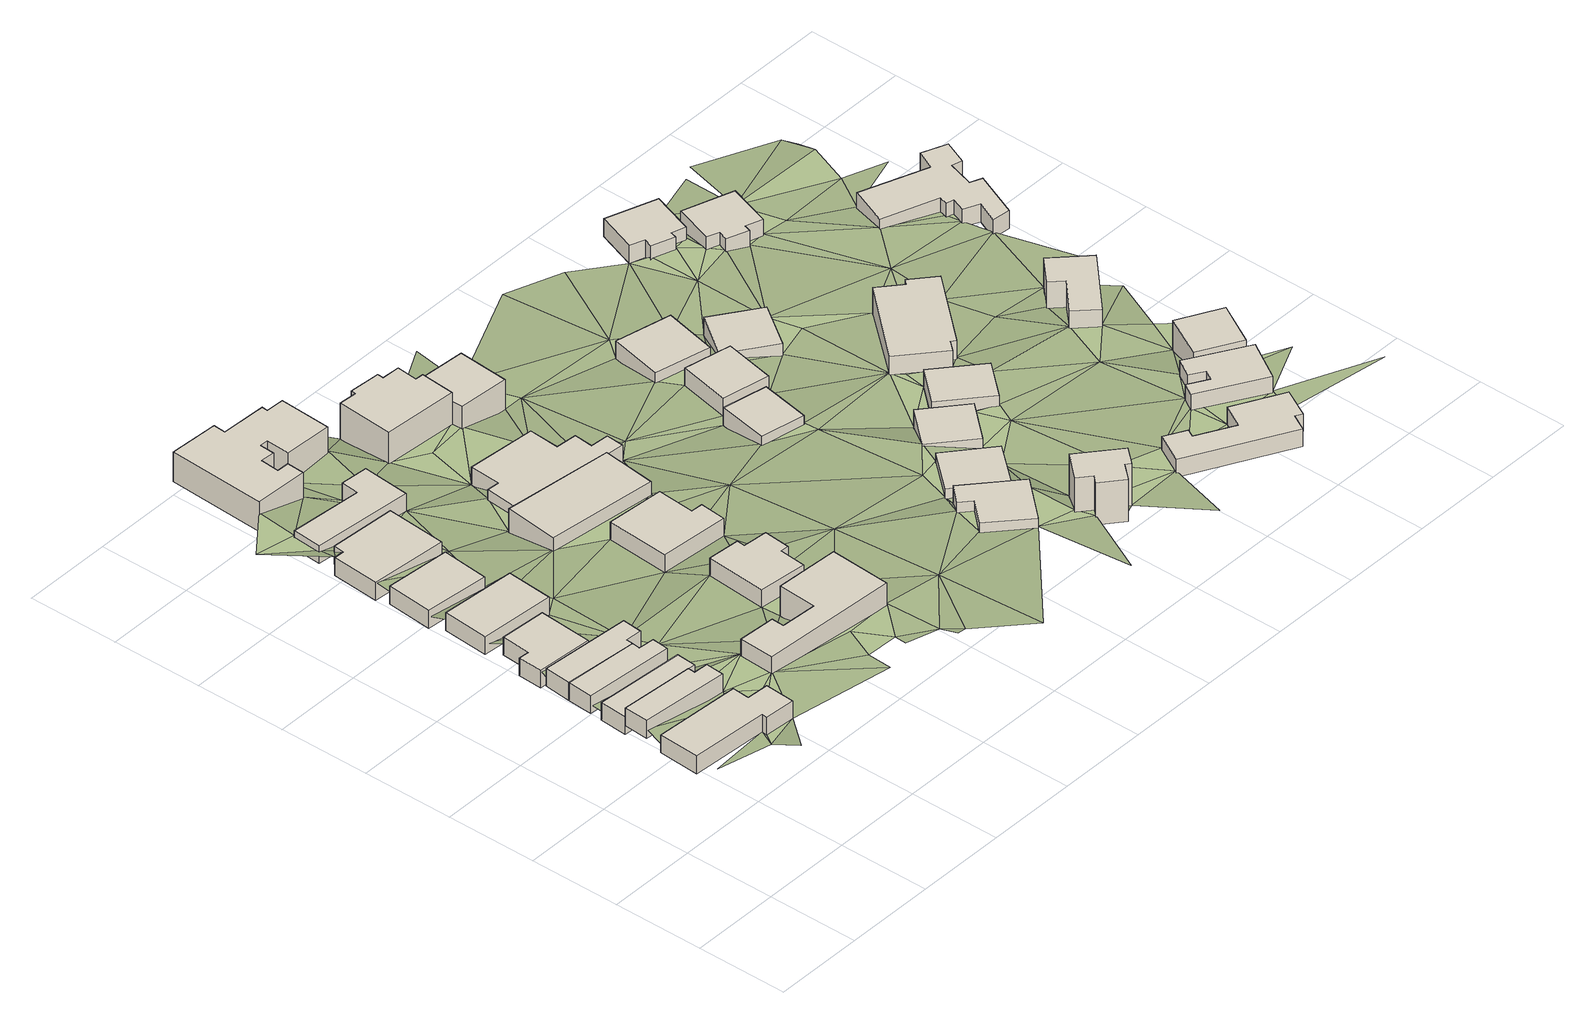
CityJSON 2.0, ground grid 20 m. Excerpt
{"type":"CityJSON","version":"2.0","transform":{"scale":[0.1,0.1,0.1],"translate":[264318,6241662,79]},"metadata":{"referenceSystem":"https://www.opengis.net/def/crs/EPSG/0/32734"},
"CityObjects":{
"building1":{"type":"Building","attributes":{"address":"21 Garrick Road University Estate Cape Town","building":"house","building:levels":1,"building_height":4.1,"plus_code":"4FRW3F62+C37","ground_height":98.13,"roof_height":102.23},"geometry":[{"type":"Solid","lod":"1","boundaries":[[[[0,1,2,3]],[[1,4,5,2]],[[4,6,7,5]],[[6,8,9,7]],[[8,10,11,9]],[[10,12,13,11]],[[12,14,15,13]],[[14,0,3,15]],[[3,2,5,7,9,11,13,15]],[[14,12,10,8,6,4,1,0]]]]}]},
"building2":{"type":"Building","attributes":{"address":"19 Garrick Road University Estate Cape Town","building":"house","building:levels":1,"building_height":4.1,"plus_code":"4FRW3F62+F37","ground_height":98.13,"roof_height":102.23},"geometry":[{"type":"Solid","lod":"1","boundaries":[[[[16,17,18,19]],[[17,20,21,18]],[[20,22,23,21]],[[22,24,25,23]],[[24,26,27,25]],[[26,16,19,27]],[[19,18,21,23,25,27]],[[26,24,22,20,17,16]]]]}]},
"building3":{"type":"Building","attributes":{"address":"17 Garrick Road University Estate Cape Town","building":"house","building:levels":1,"building_height":4.1,"plus_code":"4FRW3F62+F3M","ground_height":96.04,"roof_height":100.14},"geometry":[{"type":"Solid","lod":"1","boundaries":[[[[28,29,30,31]],[[29,32,33,30]],[[32,34,35,33]],[[34,36,37,35]],[[36,38,39,37]],[[38,28,31,39]],[[31,30,33,35,37,39]],[[38,36,34,32,29,28]]]]}]},
"building4":{"type":"Building","attributes":{"address":"15 Garrick Road University Estate Cape Town","building":"house","building:levels":1,"building_height":4.1,"plus_code":"4FRW3F62+G38","ground_height":96.04,"roof_height":100.14},"geometry":[{"type":"Solid","lod":"1","boundaries":[[[[40,41,42,43]],[[41,44,45,42]],[[44,46,47,45]],[[46,48,49,47]],[[48,50,51,49]],[[50,40,43,51]],[[43,42,45,47,49,51]],[[50,48,46,44,41,40]]]]}]},
"building5":{"type":"Building","attributes":{"address":"13 Garrick Road University Estate Cape Town","building":"house","building:levels":1,"building_height":4.1,"plus_code":"4FRW3F62+G3P","ground_height":96.04,"roof_height":100.14},"geometry":[{"type":"Solid","lod":"1","boundaries":[[[[41,40,43,42]],[[40,52,53,43]],[[52,54,55,53]],[[54,56,57,55]],[[56,58,59,57]],[[58,41,42,59]],[[42,43,53,55,57,59]],[[58,56,54,52,40,41]]]]}]},
"building6":{"type":"Building","attributes":{"address":"11 Garrick Road University Estate Cape Town","building":"house","building:levels":1,"building_height":4.1,"plus_code":"4FRW3F62+H3G","ground_height":93.97,"roof_height":98.07},"geometry":[{"type":"Solid","lod":"1","boundaries":[[[[60,61,62,63]],[[61,64,65,62]],[[64,66,67,65]],[[66,68,69,67]],[[68,70,71,69]],[[70,60,63,71]],[[63,62,65,67,69,71]],[[70,68,66,64,61,60]]]]}]},
"building7":{"type":"Building","attributes":{"address":"9 Garrick Road University Estate Cape Town","building":"house","building:levels":1,"building_height":4.1,"plus_code":"4FRW3F62+J3G","ground_height":93.97,"roof_height":98.07},"geometry":[{"type":"Solid","lod":"1","boundaries":[[[[72,73,74,75]],[[73,76,77,74]],[[76,78,79,77]],[[78,72,75,79]],[[75,74,77,79]],[[78,76,73,72]]]]}]},
"building8":{"type":"Building","attributes":{"address":"7 Garrick Road University Estate Cape Town","building":"house","building:levels":1,"building_height":4.1,"plus_code":"4FRW3F62+M3G","ground_height":92.18,"roof_height":96.28},"geometry":[{"type":"Solid","lod":"1","boundaries":[[[[80,81,82,83]],[[81,84,85,82]],[[84,86,87,85]],[[86,80,83,87]],[[83,82,85,87]],[[86,84,81,80]]]]}]},
"building9":{"type":"Building","attributes":{"address":"5 Garrick Road University Estate Cape Town","building":"house","building:levels":1,"building_height":4.1,"plus_code":"4FRW3F62+P4C","ground_height":90.71,"roof_height":94.81},"geometry":[{"type":"Solid","lod":"1","boundaries":[[[[88,89,90,91]],[[89,92,93,90]],[[92,94,95,93]],[[94,96,97,95]],[[96,98,99,97]],[[98,88,91,99]],[[91,90,93,95,97,99]],[[98,96,94,92,89,88]]]]}]},
"building10":{"type":"Building","attributes":{"address":"110 Upper Roodebloem Road University Estate Cape Town","building":"house","building:levels":2,"building_height":6.9,"plus_code":"4FRW3F62+F72","ground_height":94.66,"roof_height":101.56},"geometry":[{"type":"Solid","lod":"1","boundaries":[[[[100,101,102,103]],[[101,104,105,102]],[[104,106,107,105]],[[106,108,109,107]],[[108,110,111,109]],[[110,112,113,111]],[[112,114,115,113]],[[114,100,103,115]],[[103,102,105,107,109,111,113,115]],[[114,112,110,108,106,104,101,100]]]]}]},
"building11":{"type":"Building","attributes":{"address":"3 Garrick Road University Estate Cape Town","building":"house","building:levels":1,"building_height":4.1,"plus_code":"4FRW3F62+Q4F","ground_height":90.71,"roof_height":94.81},"geometry":[{"type":"Solid","lod":"1","boundaries":[[[[116,117,118,119]],[[117,120,121,118]],[[120,122,123,121]],[[122,124,125,123]],[[124,126,127,125]],[[126,116,119,127]],[[119,118,121,123,125,127]],[[126,124,122,120,117,116]]]]}]},
"building12":{"type":"Building","attributes":{"address":"1 Garrick Road University Estate Cape Town","building":"house","building:levels":2,"building_height":6.9,"plus_code":"4FRW3F62+V42","ground_height":89.4,"roof_height":96.3},"geometry":[{"type":"Solid","lod":"1","boundaries":[[[[128,129,130,131]],[[129,132,133,130]],[[132,134,135,133]],[[134,136,137,135]],[[136,138,139,137]],[[138,140,141,139]],[[140,142,143,141]],[[142,144,145,143]],[[144,146,147,145]],[[146,148,149,147]],[[148,150,151,149]],[[150,152,153,151]],[[152,154,155,153]],[[154,156,157,155]],[[156,158,159,157]],[[158,128,131,159]],[[131,130,133,135,137,139,141,143,145,147,149,151,153,155,157,159]],[[158,156,154,152,150,148,146,144,142,140,138,136,134,132,129,128]]]]}]},
"building13":{"type":"Building","attributes":{"address":"108 Upper Roodebloem Road University Estate Cape Town","building":"house","building:levels":1,"building_height":4.1,"plus_code":"4FRW3F62+G7C","ground_height":94.66,"roof_height":98.76},"geometry":[{"type":"Solid","lod":"1","boundaries":[[[[160,161,162,163]],[[161,164,165,162]],[[164,166,167,165]],[[166,168,169,167]],[[168,170,171,169]],[[170,172,173,171]],[[172,174,175,173]],[[174,160,163,175]],[[163,162,165,167,169,171,173,175]],[[174,172,170,168,166,164,161,160]]]]}]},
"building14":{"type":"Building","attributes":{"address":"104 Upper Roodebloem Road University Estate Cape Town","building":"house","building:levels":1,"building_height":4.1,"plus_code":"4FRW3F62+J72","ground_height":92.16,"roof_height":96.26},"geometry":[{"type":"Solid","lod":"1","boundaries":[[[[176,177,178,179]],[[177,180,181,178]],[[180,182,183,181]],[[182,184,185,183]],[[184,186,187,185]],[[186,176,179,187]],[[179,178,181,183,185,187]],[[186,184,182,180,177,176]]]]}]},
"building15":{"type":"Building","attributes":{"address":"102A Upper Roodebloem Road University Estate Cape Town","building":"house","building:levels":2,"building_height":6.9,"plus_code":"4FRW3F62+M69","ground_height":87.97,"roof_height":94.87},"geometry":[{"type":"Solid","lod":"1","boundaries":[[[[188,189,190,191]],[[189,192,193,190]],[[192,194,195,193]],[[194,188,191,195]],[[191,190,193,195]],[[194,192,189,188]]]]}]},
"building16":{"type":"Building","attributes":{"address":"102 Upper Roodebloem Road University Estate Cape Town","building":"house","building:levels":1,"building_height":4.1,"plus_code":"4FRW3F62+P73","ground_height":87.55,"roof_height":91.65},"geometry":[{"type":"Solid","lod":"1","boundaries":[[[[196,197,198,199]],[[197,200,201,198]],[[200,202,203,201]],[[202,204,205,203]],[[204,206,207,205]],[[206,208,209,207]],[[208,210,211,209]],[[210,212,213,211]],[[212,214,215,213]],[[214,216,217,215]],[[216,218,219,217]],[[218,196,199,219]],[[199,198,201,203,205,207,209,211,213,215,217,219]],[[218,216,214,212,210,208,206,204,202,200,197,196]]]]}]},
"building17":{"type":"Building","attributes":{"address":"20 Rhodes Avenue University Estate Cape Town","building":"house","building:levels":2.5,"building_height":8.3,"plus_code":"4FRW3F62+R76","ground_height":86.13,"roof_height":94.43},"geometry":[{"type":"Solid","lod":"1","boundaries":[[[[220,221,222,223]],[[221,224,225,222]],[[224,226,227,225]],[[226,228,229,227]],[[228,230,231,229]],[[230,232,233,231]],[[232,234,235,233]],[[234,236,237,235]],[[236,238,239,237]],[[238,220,223,239]],[[223,222,225,227,229,231,233,235,237,239]],[[238,236,234,232,230,228,226,224,221,220]]]]}]},
"building18":{"type":"Building","attributes":{"address":"100 Upper Roodebloem Road University Estate Cape Town","building":"house","building:levels":2,"building_height":6.9,"plus_code":"4FRW3F62+R87","ground_height":85.37,"roof_height":92.27},"geometry":[{"type":"Solid","lod":"1","boundaries":[[[[240,241,242,243]],[[241,244,245,242]],[[244,246,247,245]],[[246,248,249,247]],[[248,250,251,249]],[[250,240,243,251]],[[243,242,245,247,249,251]],[[250,248,246,244,241,240]]]]}]},
"building19":{"type":"Building","attributes":{"address":"17 Beatty Road University Estate Cape Town","building":"house","building:levels":1,"building_height":4.1,"plus_code":"4FRW3F62+FF2","ground_height":90.59,"roof_height":94.69},"geometry":[{"type":"Solid","lod":"1","boundaries":[[[[252,253,254,255]],[[253,256,257,254]],[[256,258,259,257]],[[258,260,261,259]],[[260,262,263,261]],[[262,252,255,263]],[[255,254,257,259,261,263]],[[262,260,258,256,253,252]]]]}]},
"building20":{"type":"Building","attributes":{"address":"15 Beatty Road University Estate Cape Town","building":"house","building:levels":1,"building_height":4.1,"plus_code":"4FRW3F62+FFP","ground_height":88.48,"roof_height":92.58},"geometry":[{"type":"Solid","lod":"1","boundaries":[[[[264,265,266,267]],[[265,268,269,266]],[[268,270,271,269]],[[270,264,267,271]],[[267,266,269,271]],[[270,268,265,264]]]]}]},
"building21":{"type":"Building","attributes":{"address":"3 Cloete Road University Estate Cape Town","building":"house","building:levels":3,"building_height":9.7,"plus_code":"4FRW3F62+CG3","ground_height":90.59,"roof_height":100.29},"geometry":[{"type":"Solid","lod":"1","boundaries":[[[[272,273,274,275]],[[273,276,277,274]],[[276,278,279,277]],[[278,280,281,279]],[[280,282,283,281]],[[282,284,285,283]],[[284,286,287,285]],[[286,272,275,287]],[[275,274,277,279,281,283,285,287]],[[286,284,282,280,278,276,273,272]]]]}]},
"building22":{"type":"Building","attributes":{"address":"137 Upper Roodebloem Road University Estate Cape Town","building":"house","building:levels":1,"building_height":4.1,"plus_code":"4FRW3F62+JCQ","ground_height":86.11,"roof_height":90.21},"geometry":[{"type":"Solid","lod":"1","boundaries":[[[[288,289,290,291]],[[289,292,293,290]],[[292,294,295,293]],[[294,288,291,295]],[[291,290,293,295]],[[294,292,289,288]]]]}]},
"building23":{"type":"Building","attributes":{"address":"135 Upper Roodebloem Road University Estate Cape Town","building":"house","building:levels":1,"building_height":4.1,"plus_code":"4FRW3F62+MFM","ground_height":86.11,"roof_height":90.21},"geometry":[{"type":"Solid","lod":"1","boundaries":[[[[296,297,298,299]],[[297,300,301,298]],[[300,302,303,301]],[[302,296,299,303]],[[299,298,301,303]],[[302,300,297,296]]]]}]},
"building24":{"type":"Building","attributes":{"address":"13 Beatty Road University Estate Cape Town","building":"house","building:levels":1,"building_height":4.1,"plus_code":"4FRW3F62+GGM","ground_height":86.41,"roof_height":90.51},"geometry":[{"type":"Solid","lod":"1","boundaries":[[[[304,305,306,307]],[[305,308,309,306]],[[308,310,311,309]],[[310,304,307,311]],[[307,306,309,311]],[[310,308,305,304]]]]}]},
"building25":{"type":"Building","attributes":{"address":"133 Upper Roodebloem Road University Estate Cape Town","building":"house","building:levels":1,"building_height":4.1,"plus_code":"4FRW3F62+PFV","ground_height":83.91,"roof_height":88.01},"geometry":[{"type":"Solid","lod":"1","boundaries":[[[[312,313,314,315]],[[313,316,317,314]],[[316,318,319,317]],[[318,312,315,319]],[[315,314,317,319]],[[318,316,313,312]]]]}]},
"building26":{"type":"Building","attributes":{"address":"11 Beatty Road University Estate Cape Town","building":"house","building:levels":1,"building_height":4.1,"plus_code":"4FRW3F62+HH3","ground_height":86.41,"roof_height":90.51},"geometry":[{"type":"Solid","lod":"1","boundaries":[[[[320,321,322,323]],[[321,324,325,322]],[[324,326,327,325]],[[326,320,323,327]],[[323,322,325,327]],[[326,324,321,320]]]]}]},
"building27":{"type":"Building","attributes":{"address":"26 Beatty Road University Estate Cape Town","building":"house","building:levels":1,"building_height":4.1,"plus_code":"4FRW3F62+PG8","ground_height":82.78,"roof_height":86.88},"geometry":[{"type":"Solid","lod":"1","boundaries":[[[[328,329,330,331]],[[329,332,333,330]],[[332,334,335,333]],[[334,328,331,335]],[[331,330,333,335]],[[334,332,329,328]]]]}]},
"building28":{"type":"Building","attributes":{"address":"18 Haig Road University Estate Cape Town","building":"house","building:levels":1,"building_height":4.1,"plus_code":"4FRW3F62+9MC","ground_height":89.19,"roof_height":93.29},"geometry":[{"type":"Solid","lod":"1","boundaries":[[[[336,337,338,339]],[[337,340,341,338]],[[340,342,343,341]],[[342,344,345,343]],[[344,346,347,345]],[[346,348,349,347]],[[348,350,351,349]],[[350,352,353,351]],[[352,354,355,353]],[[354,336,339,355]],[[339,338,341,343,345,347,349,351,353,355]],[[354,352,350,348,346,344,342,340,337,336]]]]}]},
"building29":{"type":"Building","attributes":{"address":"20 Rhodes Avenue University Estate Cape Town","building":"house","building:levels":2,"building_height":6.9,"plus_code":"4FRW3F62+JJF","ground_height":83.41,"roof_height":90.31},"geometry":[{"type":"Solid","lod":"1","boundaries":[[[[356,357,358,359]],[[357,360,361,358]],[[360,362,363,361]],[[362,364,365,363]],[[364,366,367,365]],[[366,368,369,367]],[[368,370,371,369]],[[370,356,359,371]],[[359,358,361,363,365,367,369,371]],[[370,368,366,364,362,360,357,356]]]]}]},
"building30":{"type":"Building","attributes":{"address":"16 Haig Road University Estate Cape Town","building":"house","building:levels":1,"building_height":4.1,"plus_code":"4FRW3F62+CP6","ground_height":88.44,"roof_height":92.54},"geometry":[{"type":"Solid","lod":"1","boundaries":[[[[372,373,374,375]],[[373,376,377,374]],[[376,378,379,377]],[[378,380,381,379]],[[380,382,383,381]],[[382,384,385,383]],[[384,386,387,385]],[[386,372,375,387]],[[375,374,377,379,381,383,385,387]],[[386,384,382,380,378,376,373,372]]]]}]},
"building31":{"type":"Building","attributes":{"address":"23 Rhodes Avenue University Estate Cape Town","building":"house","building:levels":1,"building_height":4.1,"plus_code":"4FRW3F62+RHX","ground_height":81.19,"roof_height":85.29},"geometry":[{"type":"Solid","lod":"1","boundaries":[[[[388,389,390,391]],[[389,392,393,390]],[[392,394,395,393]],[[394,396,397,395]],[[396,398,399,397]],[[398,400,401,399]],[[400,402,403,401]],[[402,388,391,403]],[[391,390,393,395,397,399,401,403]],[[402,400,398,396,394,392,389,388]]]]}]},
"building32":{"type":"Building","attributes":{"address":"14 Haig Road University Estate Cape Town","building":"house","building:levels":2,"building_height":6.9,"plus_code":"4FRW3F62+FP4","ground_height":86.03,"roof_height":92.93},"geometry":[{"type":"Solid","lod":"1","boundaries":[[[[404,405,406,407]],[[405,408,409,406]],[[408,410,411,409]],[[410,404,407,411]],[[407,406,409,411]],[[410,408,405,404]]]]}]},
"building33":{"type":"Building","attributes":{"address":"25 Rhodes Avenue University Estate Cape Town","building":"house","building:levels":1,"building_height":4.1,"plus_code":"4FRW3F62+RJ5","ground_height":81.19,"roof_height":85.29},"geometry":[{"type":"Solid","lod":"1","boundaries":[[[[412,413,414,415]],[[413,416,417,414]],[[416,418,419,417]],[[418,420,421,419]],[[420,422,423,421]],[[422,424,425,423]],[[424,426,427,425]],[[426,412,415,427]],[[415,414,417,419,421,423,425,427]],[[426,424,422,420,418,416,413,412]]]]}]},
"building34":{"type":"Building","attributes":{"address":"30 Rhodes Avenue University Estate Cape Town","building":"house","building:levels":2,"building_height":6.9,"plus_code":"4FRW3F62+HP4","ground_height":83.82,"roof_height":90.72},"geometry":[{"type":"Solid","lod":"1","boundaries":[[[[428,429,430,431]],[[429,432,433,430]],[[432,434,435,433]],[[434,436,437,435]],[[436,438,439,437]],[[438,428,431,439]],[[431,430,433,435,437,439]],[[438,436,434,432,429,428]]]]}]},
"building35":{"type":"Building","attributes":{"address":"7 Beatty Road University Estate Cape Town","building":"house","building:levels":1,"building_height":4.1,"plus_code":"4FRW3F62+PQ7","ground_height":81.12,"roof_height":85.22},"geometry":[{"type":"Solid","lod":"1","boundaries":[[[[440,441,442,443]],[[441,444,445,442]],[[444,446,447,445]],[[446,448,449,447]],[[448,450,451,449]],[[450,452,453,451]],[[452,454,455,453]],[[454,456,457,455]],[[456,458,459,457]],[[458,460,461,459]],[[460,462,463,461]],[[462,464,465,463]],[[464,466,467,465]],[[466,468,469,467]],[[468,470,471,469]],[[470,440,443,471]],[[443,442,445,447,449,451,453,455,457,459,461,463,465,467,469,471]],[[470,468,466,464,462,460,458,456,454,452,450,448,446,444,441,440]]]]}]},
"terrain1":{"type":"TINRelief","geometry":[{"type":"CompositeSurface","lod":"1","boundaries":[[[472,473,1]],[[474,475,12]],[[4,1,473]],[[476,6,473]],[[46,477,478]],[[6,4,473]],[[474,12,22]],[[479,480,69]],[[8,12,10]],[[478,36,46]],[[26,24,16]],[[481,22,12]],[[8,481,12]],[[16,482,32]],[[24,482,16]],[[483,484,60]],[[480,479,56]],[[6,485,8]],[[485,22,481]],[[485,481,8]],[[22,486,24]],[[40,50,48]],[[482,24,486]],[[54,52,40]],[[60,73,483]],[[36,482,486]],[[54,40,48]],[[487,488,489]],[[486,22,485]],[[46,36,486]],[[60,480,56]],[[490,48,46]],[[54,48,490]],[[491,485,6]],[[490,46,486]],[[54,490,56]],[[60,56,73]],[[76,489,488]],[[492,493,494]],[[495,496,84]],[[492,497,493]],[[498,73,56]],[[492,494,499]],[[499,494,500]],[[486,501,490]],[[502,493,497]],[[73,498,76]],[[485,491,503]],[[504,495,84]],[[490,170,56]],[[499,92,492]],[[505,485,503]],[[490,501,172]],[[84,489,506]],[[186,498,56]],[[507,508,501]],[[489,76,509]],[[510,502,497]],[[76,498,509]],[[504,84,506]],[[511,485,505]],[[506,489,509]],[[104,501,508]],[[490,172,170]],[[117,492,92]],[[504,506,92]],[[172,501,104]],[[512,505,503]],[[497,513,510]],[[170,186,56]],[[497,124,513]],[[92,506,117]],[[509,498,184]],[[186,184,498]],[[514,515,148]],[[511,505,512]],[[516,512,517]],[[122,510,513]],[[509,518,506]],[[122,513,124]],[[148,515,150]],[[506,518,117]],[[156,515,510]],[[172,104,174]],[[156,510,122]],[[515,156,150]],[[516,511,512]],[[150,156,154]],[[154,152,150]],[[156,122,120]],[[519,520,516]],[[101,174,104]],[[170,168,186]],[[518,521,117]],[[156,120,522]],[[197,120,117]],[[516,520,523]],[[160,174,161]],[[174,101,161]],[[511,516,523]],[[176,186,168]],[[521,518,524]],[[524,518,525]],[[164,168,166]],[[526,509,184]],[[197,117,521]],[[523,101,511]],[[520,527,523]],[[120,528,522]],[[176,168,164]],[[525,529,524]],[[197,528,120]],[[197,521,530]],[[531,161,101]],[[518,188,525]],[[164,161,531]],[[182,526,184]],[[522,236,128]],[[236,522,528]],[[101,523,531]],[[177,182,180]],[[531,176,164]],[[532,528,197]],[[533,177,176]],[[182,177,533]],[[527,534,523]],[[532,197,535]],[[236,234,232]],[[528,532,536]],[[533,526,182]],[[176,531,533]],[[525,188,537]],[[535,197,538]],[[531,523,539]],[[188,526,537]],[[532,535,536]],[[526,533,537]],[[540,539,523]],[[541,538,542]],[[523,534,540]],[[228,226,230]],[[541,543,544]],[[226,545,546]],[[547,546,545]],[[535,538,246]],[[533,531,548]],[[544,549,541]],[[537,549,544]],[[531,539,550]],[[551,538,541]],[[552,537,533]],[[540,553,539]],[[248,226,546]],[[548,531,550]],[[541,549,551]],[[538,551,246]],[[554,534,555]],[[292,549,537]],[[550,539,252]],[[537,552,292]],[[551,248,246]],[[248,556,226]],[[557,552,533]],[[554,558,534]],[[548,557,533]],[[252,559,550]],[[560,534,558]],[[252,560,559]],[[561,558,554]],[[551,549,562]],[[563,548,550]],[[292,302,549]],[[558,272,560]],[[302,300,549]],[[563,564,548]],[[562,549,300]],[[557,565,552]],[[557,548,564]],[[270,559,560]],[[284,282,566]],[[551,567,248]],[[272,270,560]],[[292,289,302]],[[551,562,313]],[[568,564,563]],[[568,563,270]],[[569,272,286]],[[557,564,304]],[[270,272,569]],[[302,289,296]],[[313,567,551]],[[570,284,571]],[[565,296,289]],[[286,284,570]],[[572,565,557]],[[562,300,573]],[[567,574,248]],[[286,570,569]],[[568,270,575]],[[270,569,575]],[[565,572,296]],[[572,557,304]],[[300,297,576]],[[300,576,573]],[[569,570,577]],[[578,321,304]],[[578,568,575]],[[577,575,569]],[[567,313,312]],[[304,321,320]],[[297,296,579]],[[578,580,321]],[[576,297,579]],[[575,580,578]],[[573,576,328]],[[296,572,579]],[[304,320,572]],[[312,573,328]],[[574,567,581]],[[348,346,350]],[[582,572,320]],[[583,575,577]],[[577,350,584]],[[320,585,582]],[[312,389,567]],[[582,585,572]],[[579,572,586]],[[587,580,575]],[[350,346,344]],[[585,320,588]],[[312,328,589]],[[350,344,584]],[[583,577,584]],[[590,579,586]],[[567,389,581]],[[588,580,587]],[[591,585,588]],[[583,587,575]],[[592,585,591]],[[328,590,589]],[[572,593,586]],[[344,594,584]],[[589,389,312]],[[586,593,590]],[[594,344,595]],[[595,584,594]],[[596,591,588]],[[597,598,583]],[[599,583,598]],[[344,342,595]],[[597,600,598]],[[599,587,583]],[[596,588,587]],[[601,589,590]],[[589,602,389]],[[392,389,602]],[[602,589,603]],[[593,604,590]],[[596,605,591]],[[591,605,606]],[[368,593,370]],[[603,589,607]],[[599,408,587]],[[608,601,590]],[[373,609,599]],[[599,609,408]],[[607,589,601]],[[604,608,590]],[[596,587,610]],[[611,595,342]],[[368,604,593]],[[612,613,603]],[[610,587,408]],[[603,607,612]],[[373,614,609]],[[607,601,615]],[[606,604,368]],[[612,607,412]],[[596,616,605]],[[373,595,617]],[[612,412,402]],[[606,605,432]],[[618,610,408]],[[616,596,619]],[[614,373,617]],[[616,432,605]],[[620,608,621]],[[621,608,604]],[[618,408,622]],[[405,622,408]],[[402,412,623]],[[624,610,618]],[[621,604,625]],[[604,606,626]],[[621,627,623]],[[606,432,626]],[[610,624,429]],[[621,625,627]],[[628,402,623]],[[625,604,629]],[[429,630,432]],[[631,627,625]],[[629,604,626]],[[623,627,632]],[[626,432,630]],[[632,627,631]],[[629,633,625]],[[634,625,633]],[[635,636,623]],[[629,637,633]],[[632,638,623]],[[638,635,623]],[[632,631,639]],[[638,640,635]]]}]}
},
"vertices":[
[10,185,191],[181,174,191],[181,174,232],[10,185,232],[180,162,191],[180,162,232],[248,158,191],[248,158,232],[252,223,191],[252,223,232],[203,226,191],[203,226,232],[206,264,191],[206,264,232],[15,276,191],[15,276,232],
[198,365,191],[34,377,191],[34,377,232],[198,365,232],[31,323,191],[31,323,232],[226,306,191],[226,306,232],[229,347,191],[229,347,232],[197,349,191],[197,349,232],
[34,377,170],[198,365,170],[198,365,211],[34,377,211],[200,383,170],[200,383,211],[234,380,170],[234,380,211],[237,423,170],[237,423,211],[39,438,170],[39,438,211],
[209,508,170],[45,521,170],[45,521,211],[209,508,211],[41,465,170],[41,465,211],[239,450,170],[239,450,211],[242,487,170],[242,487,211],[207,490,170],[207,490,211],
[210,523,170],[210,523,211],[246,520,170],[246,520,211],[250,564,170],[250,564,211],[50,580,170],[50,580,211],
[191,709,150],[90,716,150],[90,716,191],[191,709,191],[85,652,150],[85,652,191],[62,654,150],[62,654,191],[59,600,150],[59,600,191],[183,592,150],[183,592,191],
[69,742,150],[234,729,150],[234,729,191],[69,742,191],[242,830,150],[242,830,191],[77,843,150],[77,843,191],
[79,885,132],[221,872,132],[221,872,173],[79,885,173],[231,975,132],[231,975,173],[88,987,132],[88,987,173],
[94,1025,117],[264,1012,117],[264,1012,158],[94,1025,158],[274,1143,117],[274,1143,158],[127,1153,117],[127,1153,158],[125,1129,117],[125,1129,158],[102,1130,117],[102,1130,158],
[631,258,157],[639,392,157],[639,392,226],[631,258,226],[498,400,157],[498,400,226],[493,315,157],[493,315,226],[413,320,157],[413,320,226],[414,348,157],[414,348,226],[332,353,157],[332,353,226],[328,276,157],[328,276,226],
[110,1174,117],[331,1154,117],[331,1154,158],[110,1174,158],[340,1258,117],[340,1258,158],[279,1263,117],[279,1263,158],[276,1224,117],[276,1224,158],[115,1238,117],[115,1238,158],
[380,1492,104],[340,1494,104],[340,1494,173],[380,1492,173],[341,1507,104],[341,1507,173],[241,1512,104],[241,1512,173],[243,1539,104],[243,1539,173],[135,1545,104],[135,1545,173],[124,1330,104],[124,1330,173],[242,1324,104],[242,1324,173],[244,1363,104],[244,1363,173],[217,1364,104],[217,1364,173],[220,1405,104],[220,1405,173],[251,1403,104],[251,1403,173],[253,1436,104],[253,1436,173],[271,1435,104],[271,1435,173],[269,1383,104],[269,1383,173],[374,1378,104],[374,1378,173],
[606,489,157],[624,488,157],[624,488,198],[606,489,198],[629,546,157],[629,546,198],[575,551,157],[575,551,198],[576,569,157],[576,569,198],[506,575,157],[506,575,198],[495,441,157],[495,441,198],[601,431,157],[601,431,198],
[636,652,132],[641,709,132],[641,709,173],[636,652,173],[615,711,132],[615,711,173],[621,793,132],[621,793,173],[494,803,132],[494,803,173],[483,664,132],[483,664,173],
[660,953,90],[417,981,90],[417,981,159],[660,953,159],[403,863,90],[403,863,159],[646,835,90],[646,835,159],
[651,1127,85],[499,1140,85],[499,1140,126],[651,1127,126],[494,1072,85],[494,1072,126],[467,1074,85],[467,1074,126],[461,1005,85],[461,1005,126],[508,1001,85],[508,1001,126],[507,990,85],[507,990,126],[727,972,85],[727,972,126],[730,1011,85],[730,1011,126],[689,1014,85],[689,1014,126],[693,1056,85],[693,1056,126],[646,1060,85],[646,1060,126],
[617,1286,71],[623,1362,71],[623,1362,154],[617,1286,154],[605,1363,71],[605,1363,154],[609,1409,71],[609,1409,154],[569,1411,71],[569,1411,154],[570,1425,71],[570,1425,154],[501,1430,71],[501,1430,154],[500,1419,71],[500,1419,154],[461,1422,71],[461,1422,154],[452,1298,71],[452,1298,154],
[623,1362,64],[617,1286,64],[617,1286,133],[623,1362,133],[618,1263,64],[618,1263,133],[729,1255,64],[729,1255,133],[737,1367,64],[737,1367,133],[626,1375,64],[626,1375,133],
[996,409,116],[962,371,116],[962,371,157],[996,409,157],[986,350,116],[986,350,157],[942,301,116],[942,301,157],[1023,228,116],[1023,228,157],[1101,316,116],[1101,316,157],
[1070,513,95],[1000,431,95],[1000,431,136],[1070,513,136],[1093,352,95],[1093,352,136],[1163,435,95],[1163,435,136],
[1150,262,116],[1103,208,116],[1103,208,213],[1150,262,213],[1130,185,116],[1130,185,213],[1116,169,116],[1116,169,213],[1162,130,116],[1162,130,213],[1192,165,116],[1192,165,213],[1202,156,116],[1202,156,213],[1233,192,116],[1233,192,213],
[1022,788,71],[1042,896,71],[1042,896,112],[1022,788,112],[944,915,71],[944,915,112],[924,806,71],[924,806,112],
[1069,912,71],[1092,1024,71],[1092,1024,112],[1069,912,112],[988,1045,71],[988,1045,112],[965,933,71],[965,933,112],
[1162,644,74],[1093,565,74],[1093,565,115],[1162,644,115],[1178,493,74],[1178,493,115],[1247,572,74],[1247,572,115],
[1112,1184,49],[989,1211,49],[989,1211,90],[1112,1184,90],[963,1094,49],[963,1094,90],[1086,1067,49],[1086,1067,90],
[1264,707,74],[1200,633,74],[1200,633,115],[1264,707,115],[1294,552,74],[1294,552,115],[1358,626,74],[1358,626,115],
[1157,1143,38],[1093,1051,38],[1093,1051,79],[1157,1143,79],[1191,983,38],[1191,983,79],[1255,1075,38],[1255,1075,79],
[1551,43,102],[1570,79,102],[1570,79,143],[1551,43,143],[1585,71,102],[1585,71,143],[1618,133,102],[1618,133,143],[1511,190,102],[1511,190,143],[1483,140,102],[1483,140,143],[1404,183,102],[1404,183,143],[1413,200,102],[1413,200,143],[1367,225,102],[1367,225,143],[1332,160,102],[1332,160,143],
[1391,937,44],[1255,782,44],[1255,782,113],[1391,937,113],[1343,705,44],[1343,705,113],[1361,726,44],[1361,726,113],[1370,718,44],[1370,718,113],[1497,864,44],[1497,864,113],[1447,907,44],[1447,907,113],[1438,896,44],[1438,896,113],
[1641,191,94],[1693,278,94],[1693,278,135],[1641,191,135],[1568,352,94],[1568,352,135],[1544,312,94],[1544,312,135],[1574,294,94],[1574,294,135],[1562,273,94],[1562,273,135],[1520,298,94],[1520,298,135],[1504,272,94],[1504,272,135],
[1277,1484,22],[1246,1397,22],[1246,1397,63],[1277,1484,63],[1278,1386,22],[1278,1386,63],[1271,1366,22],[1271,1366,63],[1321,1349,22],[1321,1349,63],[1325,1363,22],[1325,1363,63],[1355,1353,22],[1355,1353,63],[1387,1446,22],[1387,1446,63],
[1688,295,70],[1738,386,70],[1738,386,139],[1688,295,139],[1646,435,70],[1646,435,139],[1597,345,70],[1597,345,139],
[1385,1392,22],[1356,1306,22],[1356,1306,63],[1385,1392,63],[1383,1297,22],[1383,1297,63],[1375,1275,22],[1375,1275,63],[1423,1259,22],[1423,1259,63],[1427,1273,22],[1427,1273,63],[1464,1261,22],[1464,1261,63],[1495,1355,22],[1495,1355,63],
[1609,572,48],[1724,684,48],[1724,684,117],[1609,572,117],[1656,752,48],[1656,752,117],[1605,702,48],[1605,702,117],[1630,677,48],[1630,677,117],[1566,615,48],[1566,615,117],
[1635,1183,21],[1602,1099,21],[1602,1099,62],[1635,1183,62],[1722,1056,21],[1722,1056,62],[1717,1038,21],[1717,1038,62],[1733,1034,21],[1733,1034,62],[1722,1004,21],[1722,1004,62],[1756,988,21],[1756,988,62],[1735,940,21],[1735,940,62],[1775,936,21],[1775,936,62],[1817,1035,21],[1817,1035,62],[1792,1046,21],[1792,1046,62],[1809,1103,21],[1809,1103,62],[1832,1097,21],[1832,1097,62],[1854,1149,21],[1854,1149,62],[1800,1171,21],[1800,1171,62],[1781,1129,21],[1781,1129,62],
[25,148,212],[164,138,191],[31,323,212],[15,276,212],[172,73,217],[41,465,191],[39,438,191],[50,580,191],[183,592,170],[276,255,191],[234,380,191],[69,742,175],[90,716,175],[328,276,191],[332,353,191],[79,885,160],[77,843,175],[221,872,150],[276,505,170],[491,131,178],[110,1174,147],[27,1255,147],[102,1130,160],[94,1025,160],[88,987,160],[115,1238,147],[276,755,150],[127,1153,147],[125,1129,160],[414,348,178],[124,1330,147],[494,185,178],[264,1012,132],[525,255,178],[276,1005,132],[413,320,178],[493,315,178],[403,863,132],[242,1324,117],[631,258,178],[566,182,178],[276,1255,117],[217,1364,117],[244,1363,117],[654,151,160],[565,156,178],[417,981,106],[651,103,176],[669,102,176],[467,1074,106],[374,1378,117],[774,255,160],[461,1005,106],[507,990,106],[646,835,132],[774,5,176],[452,1298,85],[508,1001,106],[494,1072,106],[774,505,140],[525,1255,85],[774,755,115],[1023,228,138],[618,1263,85],[617,1286,85],[727,972,90],[651,1127,90],[962,371,138],[942,301,138],[693,1056,90],[646,1060,106],[689,1014,90],[730,1011,90],[605,1363,85],[626,1375,85],[623,1362,85],[1023,505,116],[774,1005,90],[1000,431,116],[774,1255,64],[924,806,95],[986,350,138],[1116,169,138],[1023,5,160],[774,1505,45],[1023,755,95],[1103,208,138],[1093,352,138],[1101,316,138],[1130,185,138],[963,1094,71],[1070,513,116],[1093,565,116],[1022,788,95],[1162,130,139],[1023,1255,49],[1178,493,95],[1272,255,116],[1332,160,116],[1272,5,139],[1255,782,74],[1086,1067,71],[1015,1504,34],[1272,505,95],[1093,1051,71],[1367,225,116],[1247,572,95],[1191,983,54],[1294,552,95],[1138,1459,34],[1272,755,74],[1520,298,102],[1504,272,102],[1343,705,74],[1272,1005,54],[1522,505,81],[1358,626,95],[1272,1255,38],[1255,1075,54],[1370,718,74],[1361,726,74],[1391,937,54],[1522,255,102],[1641,191,102],[1566,615,81],[1562,273,102],[1544,312,102],[1568,352,102],[1574,294,102],[1375,1275,38],[1271,1366,38],[1321,1349,38],[1522,1005,44],[1522,755,59],[1497,864,59],[1356,1306,38],[1423,1259,29],[1597,345,102],[1609,572,81],[1832,85,120],[1355,1353,38],[1325,1363,38],[1688,295,94],[1383,1297,38],[1605,702,59],[1771,255,94],[1681,512,70],[1630,677,59],[1427,1273,29],[1464,1261,29],[1757,432,70],[1495,1355,29],[1754,645,48],[1602,1099,44],[1735,940,34],[1522,1255,29],[1512,1486,12],[1722,1004,34],[1771,755,48],[1635,1183,29],[1689,1266,21],[1717,1038,34],[1722,1056,34],[1721,1436,5],[1545,1505,12],[1733,1034,34],[1723,1357,21],[1782,1232,21],[1732,1405,5]
]}
